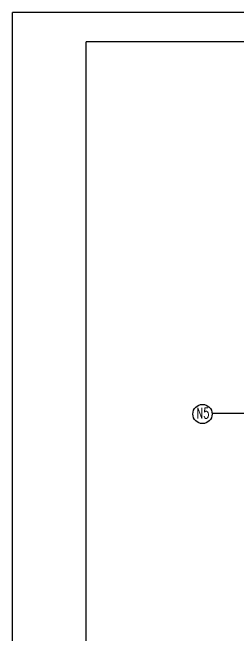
# Model space of a CAD drawing. Header units: millimetres. Extents: x -1250 to 28450, y -500 to 41550.
# Drawn here: x -1250 to 2568, y 30983 to 41550 of the extents above; entities that cross this region are included whole.
import ezdxf

# ---------------------------------------------------------------- set-up
doc = ezdxf.new("R2010")
doc.units = ezdxf.units.MM
doc.header["$LTSCALE"] = 500
for name, color, linetype in [('2细线层', 4, 'Continuous'), ('6文字层', 3, 'Continuous'), ('图框层', 7, 'Continuous')]:
    doc.layers.add(name, color=color, linetype=linetype)
doc.styles.add('PC_TEXTSTYLE', font='romans.shx', dxfattribs={"width": 0.67, "bigfont": 'hzfs.shx'})

msp = doc.modelspace()

# ---------------------------------------------------------------- linework, layer by layer
msp.add_circle((1973.78, 34729.39), 163.02)
at = {"layer": '2细线层'}
for p, q in [((-1250, -500), (-1250, 41550)), ((28450, 41550), (-1250, 41550)), ((4103.78, 34737.66), (2136.59, 34737.66))]:
    msp.add_line(p, q, dxfattribs=at)
at = {"layer": '图框层'}
for p in [(0, 0), (27950, 41050)]:
    msp.add_line(p, (0, 41050), dxfattribs=at)

# ---------------------------------------------------------------- texts
at = {"layer": '6文字层', "style": 'PC_TEXTSTYLE', "width": 0.67}
msp.add_text('N5', height=180, dxfattribs=at).set_placement((1871.33, 34655.79))

doc.saveas('drawing.dxf')
